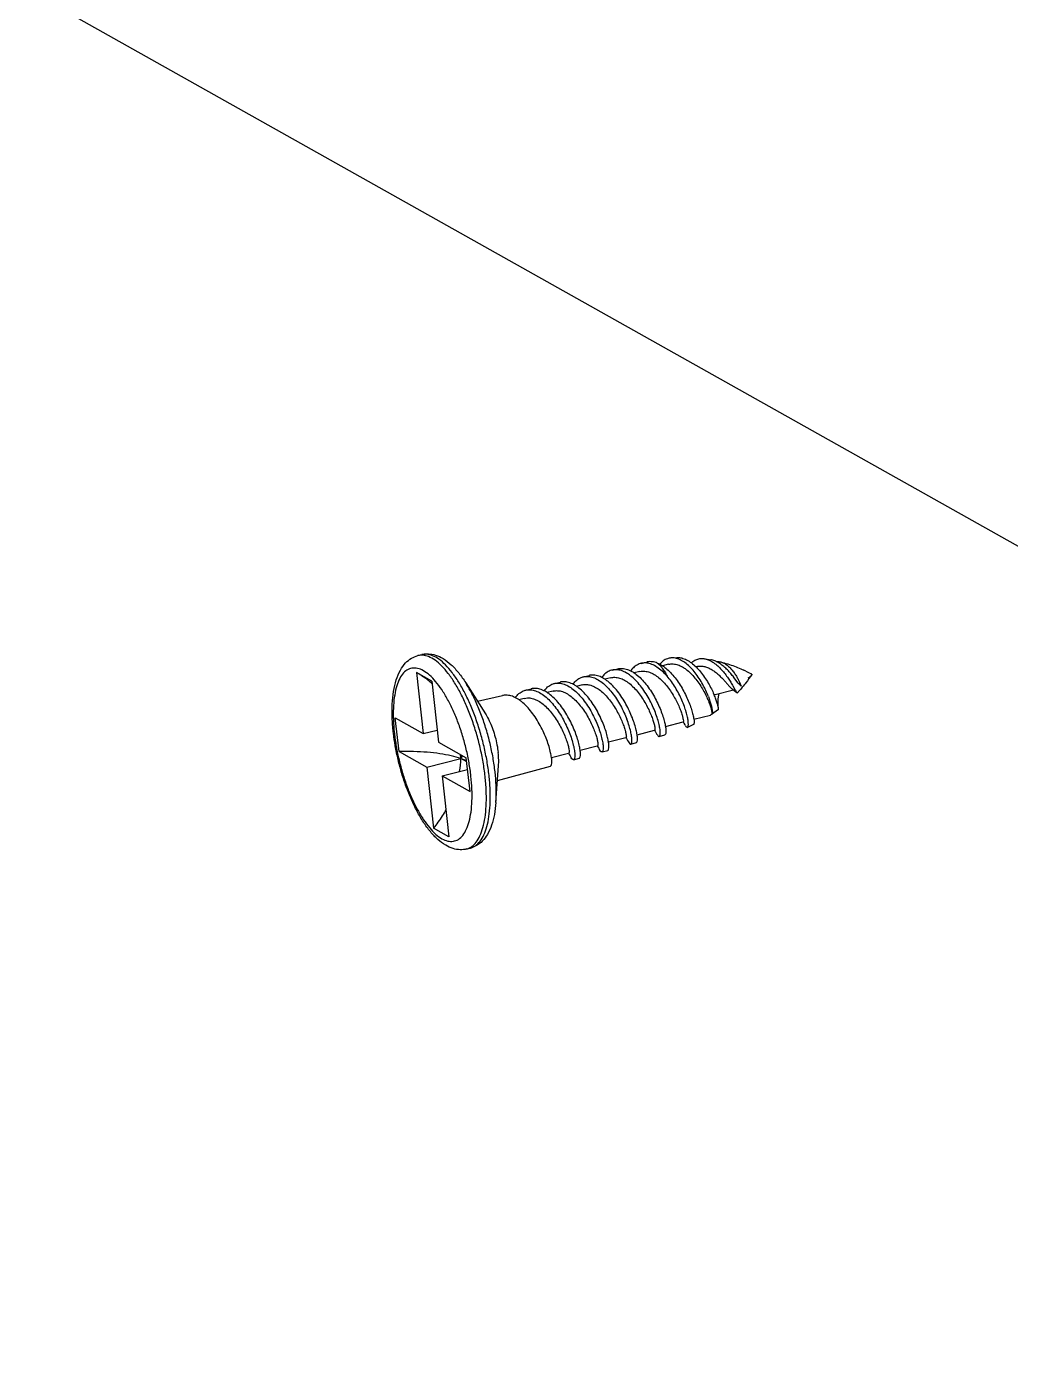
# Model space of a CAD drawing. Header units: millimetres. Extents: x 0 to 6709, y 0 to 2428.
# Drawn here: x 1168.24 to 1195.85, y 2029.53 to 2067.32 of the extents above; entities that cross this region are included whole.
import ezdxf

# ---------------------------------------------------------------- set-up
doc = ezdxf.new("R2010")
doc.units = ezdxf.units.MM
doc.layers.add('02___PRT_ALL_AXES', color=7, linetype='Continuous')

msp = doc.modelspace()

# ---------------------------------------------------------------- linework, layer by layer
at = {"color": 7, "linetype": 'Continuous'}
for p, q in [((1185.455607077239, 2049.222782633962), (1185.296432775323, 2049.182656656301)), ((1186.262555305862, 2049.426204830623), (1186.093736949058, 2049.383647699582)), ((1187.063434047, 2049.363804343282), (1187.031935951499, 2049.355864044201)), ((1188.222339087582, 2048.899688891022), (1188.101323678102, 2049.056906079764)), ((1188.518528921924, 2049.188323271843), (1188.375834815642, 2049.263441752544)), ((1188.603961565381, 2049.148400049682), (1188.518528921924, 2049.188323271843)), ((1188.60513624934, 2049.148034007743), (1188.601392119164, 2049.142272952462)), ((1183.019341551002, 2048.674144457684), (1182.850051262207, 2048.631468360663)), ((1183.834002167039, 2048.846752923744), (1183.675848358378, 2048.80688420236)), ((1184.640950398201, 2049.050175120401), (1184.470248247862, 2049.007143108422)), ((1187.576502970065, 2048.582709507202), (1188.084935311077, 2048.710879344842)), ((1188.05072086592, 2048.736007648662), (1188.110592994084, 2048.692035430284)), ((1188.070971234361, 2048.819106923664), (1188.123931395139, 2048.723695539682)), ((1188.110592994084, 2048.692035430284), (1188.181335425624, 2048.633227491004)), ((1188.228512052121, 2048.891969775143), (1188.222339087582, 2048.899688891022)), ((1188.24323405976, 2048.874059965901), (1188.228512052121, 2048.891969775143)), ((1188.243638016285, 2048.874438034743), (1188.304724660682, 2048.815110866122)), ((1188.259839403743, 2048.920878538762), (1188.304724660682, 2048.815110866122)), ((1182.212393322386, 2048.470722261023), (1182.055546430079, 2048.431182997962)), ((1187.534100042418, 2048.588043204942), (1187.559644781782, 2048.581182502383)), ((1187.543278690567, 2048.569456579682), (1187.537859473561, 2048.582156335844)), ((1187.559644781782, 2048.581182502383), (1187.57646130644, 2048.582877375804)), ((1186.973786395459, 2047.884460713201), (1187.437539979002, 2048.001367558381)), ((1187.472533589478, 2048.016965426603), (1187.437533418184, 2048.001393735623)), ((1187.486299556361, 2048.027385024761), (1187.472538189426, 2048.016958444143)), ((1187.663338036424, 2048.205913433261), (1187.657831499304, 2048.233088204923)), ((1187.670567160903, 2048.156887232104), (1187.663338036424, 2048.205913433261)), ((1185.380223351962, 2047.449984264404), (1185.869042864544, 2047.573209938702)), ((1185.869042864544, 2047.573209938702), (1185.885581363343, 2047.547354313501)), ((1186.174953469382, 2047.683084288423), (1186.670213642182, 2047.807933576441)), ((1178.538442405117, 2047.488616838904), (1178.534074621117, 2047.526919939843)), ((1178.55932724778, 2047.528819374702), (1178.563268354965, 2047.492139636022)), ((1184.575578453763, 2047.247142711742), (1185.062083518345, 2047.369784940422)), ((1185.062083518345, 2047.369784940422), (1185.080781108585, 2047.340510993383)), ((1182.976143918322, 2046.811186088104), (1183.453595003042, 2046.931545913421)), ((1183.453595003042, 2046.931545913421), (1183.467327970242, 2046.909641359822)), ((1183.780762507203, 2047.014021008823), (1184.260557790943, 2047.134971780381)), ((1184.260557790943, 2047.134971780381), (1184.27224107212, 2047.116362201143))]:
    msp.add_line(p, q, dxfattribs=at)
for points in [[(1187.65776227414, 2048.233073716761), (1187.654074072221, 2048.282796792322), (1187.653104932682, 2048.358822929324), (1187.658538782621, 2048.453370632022), (1187.673241808845, 2048.558100823882), (1187.685902756342, 2048.610287912803)], [(1185.885581363343, 2047.547354313501), (1185.916820394081, 2047.496615321763), (1185.939166097423, 2047.4590099385)], [(1186.670213642182, 2047.807933576441), (1186.689989437023, 2047.777652417803), (1186.721912771705, 2047.726817467403), (1186.736031214381, 2047.703631519362)], [(1185.080781108585, 2047.340510993383), (1185.113626958564, 2047.286951181783), (1185.137498264639, 2047.246539951962)], [(1183.467327970242, 2046.909641359822), (1183.498524593147, 2046.857943154862), (1183.521363089503, 2046.818733261221)], [(1184.27224107212, 2047.116362201143), (1184.301913242905, 2047.067372347385), (1184.323265476037, 2047.030918158163)]]:
    msp.add_lwpolyline(points, dxfattribs=at)
for points, start_tangent, end_tangent in [([(1178.534074621117, 2047.526919939843), (1178.504139694962, 2047.928340038701), (1178.506182746505, 2048.310455436522), (1178.542789670997, 2048.666577111882), (1178.617913526339, 2048.989193273861), (1178.733889923804, 2049.262683633662), (1178.879764054205, 2049.463971105102), (1179.044709525684, 2049.596686313382), (1179.223592810283, 2049.670654466183)], (-0.110090316153588, 0.9939215875959245), (0.9696641726926328, 0.2444409789628412)), ([(1181.112897180001, 2046.278720262002), (1181.055820890798, 2046.680082299003), (1180.973104815444, 2047.087598888082), (1180.866596702321, 2047.492166732743), (1180.738675637361, 2047.884748800001), (1180.592199272965, 2048.256575043901), (1180.430439654899, 2048.599339491724), (1180.257010131305, 2048.905385521743), (1180.075785164817, 2049.167876061021), (1179.890812606145, 2049.380948149483), (1179.706224433286, 2049.539841964281), (1179.526144216857, 2049.641007855422), (1179.354594659018, 2049.682185939184), (1179.223606988556, 2049.670597593042)], (-0.110090316496656, 0.9939215875579251), (-0.9703061065794958, -0.2418802586705668)), ([(1179.332898494644, 2049.698209148182), (1179.517590741461, 2049.718155115403), (1179.717636925061, 2049.684301629643), (1179.93280063748, 2049.586446704701), (1180.156799663704, 2049.415970035243), (1180.370179932908, 2049.185451141442), (1180.566737901479, 2048.909369323783)], (0.9696641724926085, 0.2444409797563106), (0.5365447712430045, -0.8438718554684664)), ([(1181.222202864361, 2046.306274944003), (1181.165126565001, 2046.707637041962), (1181.082410502336, 2047.115153567544), (1180.975902704182, 2047.519720332704), (1180.84798199482, 2047.912301602404), (1180.70150601904, 2048.284127267183), (1180.539746591481, 2048.626891753102), (1180.366314814901, 2048.932941806483), (1180.185089756984, 2049.195432162882), (1180.000117838377, 2049.408503288683), (1179.815529769659, 2049.567396895201), (1179.635450101881, 2049.668562456143), (1179.463900866622, 2049.709740588163), (1179.3329127669, 2049.698152305524)], (-0.1100903162877631, 0.9939215875810629), (-0.9703061458944071, -0.241880100958185)), ([(1185.495794154603, 2049.453375012503), (1185.388739570642, 2049.412770107681), (1185.27486607474, 2049.328082999944), (1185.201229854219, 2049.242588342382)], (-0.9738918192649821, -0.227012608391568), (-0.5894521338224714, -0.8078033064627398)), ([(1186.221917861099, 2049.094641566904), (1186.082912995605, 2049.235995909543), (1185.939024553381, 2049.347274704003), (1185.793971152861, 2049.423431353822), (1185.651512969403, 2049.460840176642), (1185.515298626642, 2049.457431628722), (1185.495794154603, 2049.453375012503)], (-0.6592528149473154, 0.7519213562494689), (-0.9738918190559307, -0.2270126092884057)), ([(1185.946308618064, 2049.461642384842), (1185.80567925238, 2049.497586648744), (1185.670078154517, 2049.493427838164), (1185.652939984584, 2049.489815765121)], (-0.9321673941553015, 0.3620275531968731), (-0.9739331231798215, -0.2268353402210483)), ([(1185.946308618064, 2049.461642384842), (1186.082765779743, 2049.391863014624), (1186.094278014776, 2049.384478368484)], (0.932167396827755, -0.3620275463157011), (0.837921592248539, -0.5457906239975852)), ([(1185.946308618064, 2049.461642384842), (1186.016833747528, 2049.399165537481), (1186.087356664642, 2049.315816735421), (1186.156248449648, 2049.213521146263), (1186.221917861099, 2049.094641566904)], (0.8053162588800903, -0.5928454462871209), (0.449487234470617, -0.8932867546582993)), ([(1186.328072152219, 2049.606128595744), (1186.23085140178, 2049.584798071983), (1186.116720601343, 2049.522650378141), (1186.017493497284, 2049.425320262922)], (-0.9957585466253038, -0.09200498259693783), (-0.6275222947470371, -0.7785985933685039)), ([(1186.262555976422, 2049.426202181403), (1186.270656267561, 2049.428159053283), (1186.394746156542, 2049.437694180264), (1186.524540049862, 2049.411364428503), (1186.656683366987, 2049.351023479841), (1186.752977774342, 2049.287131283523)], (0.9695299087816496, 0.2449729698922848), (0.8002225258796717, -0.5997031841459224)), ([(1186.486658901342, 2049.591364373302), (1186.35523849616, 2049.607725694403), (1186.328072152219, 2049.606128595744)], (-0.9664783447259896, 0.2567481434708168), (-0.9957585458225409, -0.09200499128514121)), ([(1187.381461709143, 2048.522970998281), (1187.31200129942, 2048.687695926641), (1187.22616247694, 2048.858683481543), (1187.125344169568, 2049.027988217862), (1187.011621536965, 2049.187677075521), (1186.887632234526, 2049.330205022621), (1186.756480708662, 2049.448708575303), (1186.621614760466, 2049.537303389223), (1186.486658901342, 2049.591364373302)], (-0.358102334399078, 0.9336823432505998), (-0.9664783444105708, 0.25674814465815)), ([(1186.496045001442, 2049.618036242742), (1186.501491998418, 2049.618279846522), (1186.63327217936, 2049.603808521642), (1186.768778593645, 2049.552164395822), (1186.904354654727, 2049.466641597603), (1187.036362285043, 2049.352020704162), (1187.161358768602, 2049.2143583836), (1187.276271271819, 2049.060693006402), (1187.378519380758, 2048.898741615803), (1187.466131974137, 2048.736562123044), (1187.537859473561, 2048.582156335844)], (0.9986846443480913, 0.0512735910906028), (0.3947518222794192, -0.9187877876893434)), ([(1186.904521395563, 2049.466945907383), (1186.949954202844, 2049.506015610801), (1187.054779134161, 2049.564889267504), (1187.168426986625, 2049.589736261241), (1187.25398698314, 2049.586641017244)], (0.7188819574545102, 0.6951321681855702), (0.9910916264782413, -0.1331817852587742)), ([(1187.25398698314, 2049.586641017244), (1187.286210827764, 2049.581177202923), (1187.406133158403, 2049.541768104702), (1187.438311971362, 2049.526348526702)], (0.9910916269221456, -0.1331817819553968), (0.8908240587778425, -0.4543484305052357)), ([(1187.438311971362, 2049.526348526702), (1187.527126566407, 2049.473590941083), (1187.644386664624, 2049.381569118523), (1187.752701403546, 2049.273910499704), (1187.850316100363, 2049.157505017503), (1187.937627975525, 2049.036701322102), (1188.011580799424, 2048.921062112182), (1188.070971234361, 2048.819106923664)], (0.890824055542665, -0.4543484368483279), (0.4898865779255311, -0.8717861783536217)), ([(1187.614703495639, 2049.499067765923), (1187.589506195263, 2049.511050919502), (1187.472797564058, 2049.550793641642), (1187.454332894363, 2049.554576923381)], (-0.8949127636388091, 0.4462411292970976), (-0.9832153629650517, 0.1824487600108636)), ([(1187.613431605883, 2049.500878087423), (1187.680087113922, 2049.502202212283), (1187.7303547223, 2049.493181597863)], (0.9902984237604506, 0.1389569426029778), (0.967777037010793, -0.2518086706898917)), ([(1188.101323678102, 2049.056906079764), (1188.093829204905, 2049.066431031502), (1188.012078177142, 2049.165786100762), (1187.91940888572, 2049.266652185543), (1187.815726827402, 2049.363272789864), (1187.704235140301, 2049.447223472864), (1187.614703495639, 2049.499067765923)], (-0.617158413459362, 0.786838924238197), (-0.8949127600105509, 0.4462411365733759)), ([(1187.7303547223, 2049.493181597863), (1187.772059010241, 2049.479666085143), (1187.862076930281, 2049.432959953003), (1187.950394117122, 2049.364578352403), (1188.032657851503, 2049.280464047682), (1188.10521606554, 2049.188575034103), (1188.167940443522, 2049.093735564142), (1188.219533723621, 2049.002635385661), (1188.259839403743, 2048.920878538762)], (0.9677770343938107, -0.2518086807477476), (0.4187876665324649, -0.9080841868242685)), ([(1180.71482126292, 2046.283435134463), (1180.660769651442, 2046.659525322084), (1180.581509228303, 2047.041655756704), (1180.479030690558, 2047.420022028164), (1180.355864317638, 2047.785274571721), (1180.215042793346, 2048.128421434321), (1180.060034398762, 2048.44101140858), (1179.894656830098, 2048.715345640201), (1179.722983835885, 2048.944666512523), (1179.549252829523, 2049.123318177062), (1179.377739652105, 2049.246910988042), (1179.212661181142, 2049.312409292401), (1179.058076837022, 2049.318199171603), (1178.917793124705, 2049.264129825844), (1178.795273740581, 2049.151530889241), (1178.693536580585, 2048.983175843683), (1178.615087362328, 2048.763211249323), (1178.561858218078, 2048.497054367363), (1178.535160181565, 2048.191257064302), (1178.535650660642, 2047.853378791622), (1178.55932724778, 2047.528819374702)], (-0.1100903163398171, 0.9939215875752971), (0.1035510930997141, -0.9946241355999031)), ([(1183.578977409119, 2048.866884570043), (1183.609552064767, 2048.905715988443), (1183.715886177722, 2049.004937077783), (1183.837932806878, 2049.067237740583), (1183.874284943982, 2049.077345881404)], (0.592055488296452, 0.8058972011231021), (0.9744373601188487, 0.2246593670528984)), ([(1183.874284943982, 2049.077345881404), (1183.971034339005, 2049.088487733643), (1184.109444112984, 2049.069088206783), (1184.251935590759, 2049.011075879322), (1184.397765083204, 2048.915095624241), (1184.540652780664, 2048.786110817444), (1184.674565068084, 2048.632768096444), (1184.798885860846, 2048.459420884081), (1184.912763288661, 2048.269643402322), (1185.011485725199, 2048.074199498062), (1185.091827995305, 2047.884737545261)], (0.9744373595531874, 0.2246593695063978), (0.3601821379777931, -0.9328820008349106)), ([(1184.47221895258, 2049.010210912804), (1184.409837626999, 2049.046947953882), (1184.266253867945, 2049.105533960663), (1184.126922564182, 2049.124892080441), (1184.031255686686, 2049.113747231002)], (-0.8413598646667868, 0.5404753261046116), (-0.9743877136536356, -0.2248745950098422)), ([(1184.67876119126, 2049.263919422401), (1184.660499518368, 2049.259265946823), (1184.536191174136, 2049.202177846624), (1184.425569393863, 2049.105109232023), (1184.386882986606, 2049.057400218982)], (-0.9743809093064804, -0.2249040763949752), (-0.5962433914920521, -0.8028037232736627)), ([(1184.640951625022, 2049.050170235983), (1184.755394571142, 2049.062570627742), (1184.887338099479, 2049.040540298423), (1185.02228559692, 2048.982799532521), (1185.156662094743, 2048.892584254483), (1185.286926548464, 2048.774555272865), (1185.409727979264, 2048.634589141822), (1185.522052882881, 2048.479515921361), (1185.621357360427, 2048.316815451743), (1185.705678212858, 2048.154285753943), (1185.773718132661, 2047.999698161164), (1185.824901322145, 2047.860454497562), (1185.859397112939, 2047.743261391843), (1185.878110667088, 2047.653836086822), (1185.882641219361, 2047.596656594884), (1185.875209801657, 2047.574767205084), (1185.875061892382, 2047.574735485563)], (0.96983978689367, 0.2437432824880321), (-0.9824259087626809, -0.186652976916578)), ([(1185.140890297482, 2049.145862549041), (1185.084125130337, 2049.181730625643), (1184.937977599425, 2049.248251036164), (1184.795552339443, 2049.274639418743), (1184.67876119126, 2049.263919422401)], (-0.8268050888100048, 0.5624885288767054), (-0.9743809091496671, -0.2249040770743566)), ([(1184.839901676701, 2049.301261831843), (1184.933238614738, 2049.312352825662), (1185.070956612102, 2049.293944795423), (1185.212889792799, 2049.236997538221), (1185.298395009145, 2049.185563406903)], (0.9743816362879264, 0.2249009267763547), (0.8288253556718838, -0.559507399232017)), ([(1186.001486028663, 2047.404227632522), (1186.017855853681, 2047.417087726182), (1186.029985486517, 2047.472483421843), (1186.027008624305, 2047.565730522621), (1186.006933569197, 2047.692571980902), (1185.968458985242, 2047.847386334723), (1185.911030629186, 2048.023408540463), (1185.834854604241, 2048.213031724843), (1185.740895414465, 2048.408087740623), (1185.63084314536, 2048.600171176624), (1185.507042097562, 2048.780991991001), (1185.372384254102, 2048.942725457222), (1185.23019661366, 2049.078313019421), (1185.140890297482, 2049.145862549041)], (0.9211242983998569, 0.3892685793862276), (-0.8268050892152204, 0.5624885282810765)), ([(1185.298395009145, 2049.185563406903), (1185.355539802143, 2049.144210246022), (1185.495358244881, 2049.019666771461), (1185.628908686443, 2048.868676550203), (1185.753018163903, 2048.697540316403), (1185.864877917318, 2048.513319391981), (1185.96213196208, 2048.323603385841), (1186.042991414282, 2048.136191479742), (1186.10631119874, 2047.958765949403), (1186.151621661842, 2047.798611085562), (1186.175797201498, 2047.683226505562)], (0.8288253565991944, -0.5595073978583466), (0.1662110618403848, -0.9860902001956474)), ([(1185.455615507506, 2049.222749072942), (1185.537602841623, 2049.234827230142), (1185.664820359599, 2049.222781219181), (1185.795719152922, 2049.176163923543), (1185.926924536945, 2049.097688784581), (1186.055056934981, 2048.991452949303), (1186.176879426917, 2048.862754931361), (1186.289438681104, 2048.717860296083), (1186.390193148125, 2048.563725719923), (1186.477122966646, 2048.407693570722), (1186.548816813601, 2048.257170437682), (1186.604531959981, 2048.119303659822), (1186.644225002261, 2048.000669995643), (1186.668551969103, 2047.906989984882), (1186.678837917543, 2047.842880435681), (1186.677017380165, 2047.811655694983), (1186.674532515937, 2047.811650686104)], (0.969862471191485, 0.2436530052643429), (-0.9920907008251864, 0.1255230709319642)), ([(1186.094278014776, 2049.384478368484), (1186.218465170519, 2049.290250032682), (1186.350158333605, 2049.161135828124), (1186.474764538545, 2049.009897537764), (1186.589495480026, 2048.842733312782), (1186.691937147117, 2048.666455753222), (1186.780152995585, 2048.488226940264), (1186.852769688043, 2048.315264992563), (1186.90903877032, 2048.154533530942), (1186.94883670952, 2048.012546159342), (1186.972694642501, 2047.895062040743), (1186.974093593222, 2047.884499410102)], (0.8379215931301942, -0.5457906226440292), (0.1249844451448649, -0.9921587012528945)), ([(1186.794762295803, 2047.655753182304), (1186.811477865625, 2047.677853163503), (1186.819875227544, 2047.735361984222), (1186.814989636603, 2047.824967156805), (1186.795177710266, 2047.943145500582), (1186.759346712579, 2048.085272658544), (1186.706997503084, 2048.245804747943), (1186.638252217659, 2048.418468565682), (1186.553817938978, 2048.596576296843), (1186.454987001265, 2048.773194605023), (1186.343589649763, 2048.941417232763), (1186.221917861099, 2049.094641566904)], (0.9030264986580959, 0.4295848492688027), (-0.659252814923086, 0.7519213562707122)), ([(1186.752977774342, 2049.287131283523), (1186.787726351018, 2049.260020857682), (1186.914276539881, 2049.143050352483), (1187.033148288423, 2049.005939526882), (1187.1415028012, 2048.855389703522), (1187.236972511202, 2048.698678076384), (1187.317764340982, 2048.543335158722), (1187.382737350477, 2048.396811880521), (1187.4314514085, 2048.266151044563), (1187.464184838087, 2048.157677629302), (1187.481920281398, 2048.0767215428), (1187.486299556361, 2048.027385024761)], (0.8002225271280246, -0.5997031824801651), (-0.04918623248208871, -0.9987896247630019)), ([(1187.06343857074, 2049.363786428663), (1187.09671685572, 2049.370692122244), (1187.199872676845, 2049.374502073981), (1187.304742893824, 2049.354434788744), (1187.408820940678, 2049.313554268521), (1187.509780474598, 2049.255770149901), (1187.605583953302, 2049.185599479983), (1187.694571999864, 2049.107906963281), (1187.775529587505, 2049.027637763902), (1187.847726382404, 2048.949556995502), (1187.910929918684, 2048.878009353481), (1187.965391826526, 2048.816710939122), (1188.011808665362, 2048.768583242641), (1188.050722488982, 2048.736009980383)], (0.9695445175767811, 0.2449151453806131), (0.8208790152009569, -0.5711021295729053)), ([(1188.601390036363, 2049.142274308822), (1188.585475315843, 2049.118573017642), (1188.561033680702, 2049.087012775963), (1188.530745473561, 2049.057099056261), (1188.494614019286, 2049.033081509682)], (-0.5461848689679987, -0.8376646637589593), (-0.8905882646975454, -0.4548104470908896)), ([(1181.391064992984, 2046.403597586543), (1181.333833420884, 2046.801719830684), (1181.249999796318, 2047.205775352262), (1181.141628798943, 2047.605813515862), (1181.011387985005, 2047.991987221541), (1180.862485389736, 2048.354784336942), (1180.698585483858, 2048.685276002601), (1180.566742577621, 2048.909372298122)], (-0.1100903161071342, 0.9939215876010699), (-0.5366576124512491, 0.8438000989559821)), ([(1181.956723615281, 2048.491209415883), (1181.983975719786, 2048.525884568784), (1182.092159646165, 2048.627645480321), (1182.216435503776, 2048.691252147624), (1182.252718634163, 2048.701324172183)], (0.5944100982986643, 0.8041620701329877), (0.974454803863413, 0.224583693146937)), ([(1182.252718634163, 2048.701324172183), (1182.351989350021, 2048.712540799483), (1182.49290047282, 2048.692035478542), (1182.638180004463, 2048.631757267882), (1182.786767817526, 2048.532436064444), (1182.932221664277, 2048.39926460358), (1183.068374732082, 2048.241203751302), (1183.194828258705, 2048.062388917164), (1183.310466201163, 2047.866742054201), (1183.41047627292, 2047.665364958862), (1183.491600222938, 2047.470214323002)], (0.9744548045217692, 0.2245836902903693), (0.3533268535676419, -0.9354999382939532)), ([(1182.85199953618, 2048.634514999223), (1182.795483837677, 2048.667941424623), (1182.651148411338, 2048.728071014802), (1182.509538620901, 2048.748949393161), (1182.40969729404, 2048.737725971363)], (-0.8424690493872758, 0.5387447455191559), (-0.974422411320546, -0.2247241961077021)), ([(1182.764608420644, 2048.681645606002), (1182.790667332201, 2048.714530559282), (1182.898039708265, 2048.815030025542), (1183.021287003039, 2048.877910407782), (1183.057261439602, 2048.887888490442)], (0.5985322292449257, 0.8010987270961677), (0.974449472305404, 0.2246068251939819)), ([(1183.019348782387, 2048.674115641383), (1183.115344724503, 2048.686702319283), (1183.249295393865, 2048.669435427222), (1183.386941925777, 2048.614771119483), (1183.524588782822, 2048.525810593821), (1183.658549119422, 2048.407160942883), (1183.785307425716, 2048.264728327063), (1183.90167426436, 2048.105454302202), (1184.004926204159, 2047.937007087663), (1184.092924913102, 2047.767441506041), (1184.164210112163, 2047.60484263388), (1184.218062402224, 2047.456969007861), (1184.254533253845, 2047.330911045603), (1184.274440902622, 2047.232779788983), (1184.279332427004, 2047.167439571684), (1184.271413738237, 2047.138296376224), (1184.269104240704, 2047.138197402584)], (0.9699379126296327, 0.2433525131238035), (-0.9942252879741118, 0.1073129850148361)), ([(1183.057261439602, 2048.887888490442), (1183.155649325121, 2048.899067622262), (1183.295281253124, 2048.879017278821), (1183.439221915201, 2048.819753851503), (1183.58642989104, 2048.722005327161), (1183.730545284803, 2048.590888655184), (1183.865477519381, 2048.435233670583), (1183.990849361604, 2048.259117802341), (1184.105563767685, 2048.066424827302), (1184.204872418437, 2047.868085904704), (1184.285552076742, 2047.675879720662)], (0.9744494721329551, 0.2246068259421455), (0.3566821574670412, -0.9342257963386885)), ([(1183.677968562422, 2048.810040886423), (1183.598901357081, 2048.857812449502), (1183.455317280519, 2048.916653157323), (1183.315865187063, 2048.936424499543), (1183.21839003022, 2048.925251316403)], (-0.8301339202042947, 0.5575640541913097), (-0.974441814811035, -0.2246400443994279)), ([(1184.444567105422, 2047.717070994642), (1184.36386351524, 2047.908933379522), (1184.264570345784, 2048.106853359603), (1184.149942373364, 2048.299036081664), (1184.024740563816, 2048.47458340392), (1183.889835685042, 2048.629886601064), (1183.745856630865, 2048.760548432703), (1183.677968562422, 2048.810040886423)], (-0.3573649295410979, 0.9339648318507964), (-0.8301339206631626, 0.5575640535081204)), ([(1183.834011242465, 2048.846716792241), (1183.918077213524, 2048.858922363461), (1184.048082881885, 2048.845807129343), (1184.181902908882, 2048.796818065523), (1184.316035000282, 2048.714772217423), (1184.446971736122, 2048.603922713444), (1184.571353694622, 2048.469769603544), (1184.686115735867, 2048.318816748224), (1184.788620092704, 2048.158285458921), (1184.87677046504, 2047.995797533964), (1184.949102210144, 2047.839041566043), (1185.004844735182, 2047.695437159324), (1185.043953442839, 2047.571811706801), (1185.067109886238, 2047.474103802142), (1185.075690257699, 2047.407106201823), (1185.071703590542, 2047.374259406963), (1185.068310214041, 2047.374005597461)], (0.9698769181931639, 0.2435954916580575), (-0.9974008191210859, 0.07205280019948393)), ([(1185.246804368102, 2047.924882644043), (1185.165888380581, 2048.115193614702), (1185.068381679486, 2048.307860155963), (1184.955417473104, 2048.496063792763), (1184.830133951765, 2048.670669892621), (1184.69533931152, 2048.824683661303), (1184.554221282868, 2048.951812876181), (1184.47221895258, 2049.010210912804)], (-0.3608658771107953, 0.9326177237952625), (-0.8413598642947528, 0.5404753266837584)), ([(1188.123931395139, 2048.723695539682), (1188.154787122106, 2048.669072654262), (1188.180113002361, 2048.634347618303), (1188.181482039503, 2048.633463286822)], (0.5060653828686401, -0.8624951178192354), (0.8492374835643512, -0.5280110761236818)), ([(1188.304724660682, 2048.815110866122), (1188.28078076902, 2048.833691047404), (1188.253572675103, 2048.862032933823), (1188.24323405976, 2048.874059965901)], (-0.8570765355852454, 0.5151891032904263), (-0.6441531437914125, 0.7648965468242355)), ([(1182.057722201703, 2048.434438218781), (1181.985150429145, 2048.478488796163), (1181.838777546882, 2048.539597782401), (1181.696824432258, 2048.560476744964), (1181.596823758498, 2048.549229619883)], (-0.8313866911434323, 0.5556943132600651), (-0.97445927021859, -0.224564313026476)), ([(1182.844339335601, 2047.302547774922), (1182.762854385541, 2047.500096089503), (1182.662274320008, 2047.703947076263), (1182.545886528905, 2047.901998265123), (1182.418552252204, 2048.083013572383), (1182.281407962104, 2048.243033341241), (1182.134863774621, 2048.377882093642), (1182.057722201703, 2048.434438218781)], (-0.3506560555716525, 0.9365043142938158), (-0.8313866918759469, 0.5556943121641337)), ([(1182.212403050582, 2048.470683515863), (1182.298571979083, 2048.483014961863), (1182.431367339597, 2048.468820278542), (1182.568109179405, 2048.417449774221), (1182.705167576861, 2048.331824527644), (1182.83890728144, 2048.216354021984), (1182.965846428125, 2048.076740168624), (1183.082808177942, 2047.919725367083), (1183.187058670484, 2047.752795731421), (1183.276425334525, 2047.583852556483), (1183.349390393066, 2047.420866420684), (1183.40515559268, 2047.271529071402), (1183.44367534038, 2047.142918332942), (1183.465656927097, 2047.041190570944), (1183.472527858243, 2046.971314134622), (1183.46637184312, 2046.936855283042), (1183.462109271002, 2046.936296663382)], (0.9698917057875611, 0.2435366071959103), (-0.9996221733532754, 0.02748655199318872)), ([(1183.646576598281, 2047.510359424323), (1183.564899146697, 2047.706341508861), (1183.465008228881, 2047.906932621523), (1183.350538526401, 2048.100278968383), (1183.224992562102, 2048.277757859043), (1183.088135434243, 2048.436581628261), (1182.942889537286, 2048.569414916063), (1182.85199953618, 2048.634514999223)], (-0.3539748530245598, 0.9352549403377891), (-0.8424690486758952, 0.5387447466315862)), ([(1187.381461709143, 2048.522970998281), (1187.426316209219, 2048.396046296582), (1187.459869881002, 2048.280840230322), (1187.481670444462, 2048.183235388702), (1187.492337969483, 2048.107510510941), (1187.493357215602, 2048.055563050702), (1187.486299556361, 2048.027385024761)], (0.3581023338339586, -0.9336823434673445), (-0.5567461684359427, -0.8306826734270415)), ([(1187.657831499304, 2048.233088204923), (1187.655909013943, 2048.241934039403), (1187.631132746503, 2048.330944798643), (1187.591785131519, 2048.447043474242), (1187.543278690567, 2048.569456579682)], (-0.2048688814177003, 0.9787894264992141), (-0.3902085313296222, 0.9207265077522094)), ([(1188.181482039503, 2048.633463286822), (1188.19782070126, 2048.628989493383), (1188.201994822966, 2048.631297893642)], (0.8492374633052642, -0.5280111087078), (0.7496069790165384, 0.6618832049611919)), ([(1185.3806827897, 2047.450050525384), (1185.355620028038, 2047.578606222043), (1185.310499945562, 2047.742937925383), (1185.246804368102, 2047.924882644043)], (-0.1427411852927384, 0.9897600487093952), (-0.3608658742860591, 0.9326177248882621)), ([(1184.285552076742, 2047.675879720662), (1184.348367861706, 2047.494085552884), (1184.393511215663, 2047.327293590302), (1184.419957136861, 2047.185949567684), (1184.428744401486, 2047.077546904122), (1184.422053967822, 2047.003469417023), (1184.4015681744, 2046.967176685443), (1184.396053895363, 2046.965792111123)], (0.3566821587446378, -0.9342257958509094), (-0.9930808096241863, -0.1174329832550067)), ([(1184.576350103221, 2047.247259267262), (1184.552282798047, 2047.370521202603), (1184.507150465144, 2047.536466712723), (1184.444567105422, 2047.717070994642)], (-0.1493543226778855, 0.9887837409147817), (-0.3573649309914942, 0.9339648312958281)), ([(1185.205341113464, 2047.185641541882), (1185.207937453198, 2047.186247560481), (1185.228722832, 2047.218193308125), (1185.235919482586, 2047.289715115801), (1185.227185433499, 2047.397494745303), (1185.200807581759, 2047.536779102242), (1185.15577601066, 2047.701543372663), (1185.091827995305, 2047.884737545261)], (0.988790102731236, 0.1493121989013351), (-0.3601821393839649, 0.9328820002919931)), ([(1186.175797201498, 2047.683226505562), (1186.179135721622, 2047.662375985923), (1186.189757394562, 2047.555777730742), (1186.185044193416, 2047.483370105683), (1186.167139682622, 2047.448395654423), (1186.161703252039, 2047.447053978163)], (0.1662110585140862, -0.9860902007563138), (-0.9945718813666291, -0.1040517793929733)), ([(1186.735838690003, 2047.703522972462), (1186.763750912565, 2047.667044599903), (1186.791924732266, 2047.654746432983), (1186.794762295803, 2047.655753182304)], (0.4909015764438131, -0.8712150378896012), (0.9030265050028353, 0.4295848359315823)), ([(1186.974093593222, 2047.884499410102), (1186.981778556264, 2047.806853855463), (1186.977842623064, 2047.751506551884), (1186.966114472781, 2047.732537572801)], (0.1249844505588716, -0.99215870057088), (-0.8442120200740313, -0.5360093890619114)), ([(1180.592462295042, 2044.240535100382), (1180.410953463246, 2044.220503240522), (1180.214649616582, 2044.252347776785), (1180.004741529921, 2044.345052915221), (1179.786336249179, 2044.506626798322), (1179.575894876821, 2044.727871621264), (1179.3814065485, 2044.994004604361), (1179.203184763721, 2045.296680445543), (1179.04148149556, 2045.629862989741), (1178.897442347524, 2045.987602259022), (1178.772849899224, 2046.363202686383), (1178.669561523124, 2046.749751133502), (1178.589413192183, 2047.140024640481), (1178.538442405117, 2047.488616838904)], (-0.9696641725799467, -0.244440979409851), (-0.1164936983779129, 0.9931914308119235)), ([(1178.563268354965, 2047.492139636022), (1178.617319966442, 2047.116049448403), (1178.696580389582, 2046.733919011243), (1178.799058929859, 2046.355552739784), (1178.922225300239, 2045.990300196223), (1179.063046824545, 2045.647153336164), (1179.218055219122, 2045.334563359364), (1179.383432790318, 2045.060229127743), (1179.555105781999, 2044.830908255421), (1179.728836788361, 2044.652256590882), (1179.900349965779, 2044.528663782443), (1180.065428436743, 2044.463165475543), (1180.220012783402, 2044.457375596343), (1180.360296493179, 2044.511444944641), (1180.482815879843, 2044.624043878703), (1180.584553037299, 2044.792398924264), (1180.663002255563, 2045.012363518621), (1180.716231399799, 2045.278520400583), (1180.742929438858, 2045.584317706183), (1180.742438957242, 2045.922195976322), (1180.71482126292, 2046.283435134463)], (0.1100903160708325, -0.993921587605091), (-0.1100903160708325, 0.993921587605091)), ([(1182.976707112519, 2046.811261675963), (1182.952358695382, 2046.944815460163), (1182.907367014983, 2047.116106402822), (1182.844339335601, 2047.302547774922)], (-0.1330190835187968, 0.9911134765604893), (-0.3506560562436741, 0.9365043140421904)), ([(1183.491600222938, 2047.470214323002), (1183.55447201236, 2047.286056972243), (1183.599524304782, 2047.116886256483), (1183.625685814566, 2046.973309982804), (1183.633971957506, 2046.862912682642), (1183.626580778482, 2046.787584570662), (1183.605182533241, 2046.750261599842), (1183.599206032626, 2046.748709334721)], (0.3533268533656634, -0.9354999383702379), (-0.9922381036680581, -0.1243525055204604)), ([(1183.780824788004, 2047.014029058082), (1183.780672954419, 2047.015199276722), (1183.754349270728, 2047.158653528804), (1183.709626784601, 2047.326041278862), (1183.646576598281, 2047.510359424323)], (-0.1281864175060664, 0.9917500906815993), (-0.3539748509988839, 0.9352549411044658)), ([(1184.55564209536, 2047.009377294462), (1184.561453826181, 2047.010855427145), (1184.581552571859, 2047.047436113444), (1184.587916940641, 2047.121265551761), (1184.57888578014, 2047.229626439943), (1184.576350103221, 2047.247259267262)], (0.9933051667243642, 0.1155198933460511), (-0.1493543233015242, 0.988783740820582)), ([(1185.137504436841, 2047.246543124424), (1185.176447577143, 2047.195627242001), (1185.205341113464, 2047.185641541882)], (0.4569388933543039, -0.889498087541589), (0.9887901028236202, 0.1493121982895391)), ([(1185.360853896165, 2047.228154235621), (1185.364039188245, 2047.228885374623), (1185.38438305662, 2047.261732639383), (1185.391047622923, 2047.333859734141), (1185.381970125201, 2047.440852433543), (1185.3806827897, 2047.450050525384)], (0.9913349044986227, 0.1313586964106558), (-0.1427411865077139, 0.9897600485341738)), ([(1185.9393602855, 2047.459126011421), (1185.959192061944, 2047.429122203002), (1185.993221531602, 2047.402273480982), (1186.001486028663, 2047.404227632522)], (0.5130715085847899, -0.8583458668150782), (0.9211242982823182, 0.3892685796643582)), ([(1182.949587791599, 2046.571683417502), (1182.955750817122, 2046.573310493242), (1182.977990254478, 2046.611225083403), (1182.986045044063, 2046.687583282222), (1182.978239113525, 2046.799414928002), (1182.976707112519, 2046.811261675963)], (0.991527537335558, 0.1298966616402582), (-0.1330190881649222, 0.9911134759369246)), ([(1183.599206032626, 2046.748709334721), (1183.572616885905, 2046.754626820983), (1183.532923152737, 2046.799777284403), (1183.522033184681, 2046.819104312042)], (-0.9922381049935788, -0.1243524949438154), (-0.4844197273862857, 0.8748357147024787)), ([(1183.754768906665, 2046.791075036122), (1183.760626497178, 2046.792598129343), (1183.781694806583, 2046.829108998663), (1183.789109348518, 2046.904200065141), (1183.780824788004, 2047.014029058082)], (0.9921924082973801, 0.1247165783568687), (-0.1281864154952849, 0.9917500909414985)), ([(1184.396053895363, 2046.965792111123), (1184.370146680217, 2046.972000671221), (1184.331822738584, 2047.016787686041), (1184.323855500262, 2047.031239920283)], (-0.9930808096255153, -0.117432983243769), (-0.4787731685550202, 0.8779386385572663)), ([(1180.69433655662, 2044.281372504101), (1180.763914809637, 2044.328929409241), (1180.888063646942, 2044.467801163501), (1180.990320028666, 2044.662246075601), (1181.068399788682, 2044.907920646483), (1181.12055874456, 2045.199336929283), (1181.145631729721, 2045.529984827803), (1181.1430587148, 2045.892478458922), (1181.112897180001, 2046.278720262002)], (0.8723789532772331, 0.4888301973885401), (-0.1100903162041672, 0.9939215875903223)), ([(1180.701753803661, 2044.268146650442), (1180.72995173558, 2044.276287507921), (1180.873220679425, 2044.356484246184), (1180.997370159342, 2044.495357067242), (1181.099626284524, 2044.689802152061), (1181.177705861659, 2044.935476928684), (1181.229864520364, 2045.226892352961), (1181.254937414081, 2045.557539499643), (1181.252364399161, 2045.920033100283), (1181.222202864361, 2046.306274944003)], (0.9703060870188617, 0.2418803371383161), (-0.110090316514304, 0.9939215875559704)), ([(1181.414223950984, 2045.547563210223), (1181.420774870059, 2045.663977173483), (1181.420285313006, 2046.021211513622), (1181.391064992984, 2046.403597586543)], (0.07229940401335197, 0.9973829736762676), (-0.1100903149521903, 0.9939215877289956)), ([(1181.414209579658, 2045.547564251623), (1181.371875028826, 2045.210527346322), (1181.293081353537, 2044.906206926264), (1181.176643740344, 2044.650280493743), (1181.033809111099, 2044.462592319464), (1180.874081305084, 2044.338217711722), (1180.701767979402, 2044.268089782381)], (-0.07238760984046408, -0.9973765757935089), (-0.9696641725008934, -0.2444409797234454)), ([(1180.592448126919, 2044.240591973523), (1180.620647054524, 2044.248733156121), (1180.69433655662, 2044.281372504101)], (0.9703061026658214, 0.2418802743703273), (0.8723789503366013, 0.4888302026364673))]:
    msp.add_spline(points, degree=3, dxfattribs=dict(at, start_tangent=start_tangent, end_tangent=end_tangent))
at = {"layer": '02___PRT_ALL_AXES', "color": 7, "linetype": 'Continuous'}
for p, q in [((1237.395353128961, 2029.525067747021), (1168.244442652803, 2068.372830414562)), ((1179.223592810283, 2049.670654466183), (1179.332898494644, 2049.698209148182)), ((1185.495792559481, 2049.453391032283), (1185.652836395764, 2049.489807484722)), ((1186.328069264245, 2049.606160881684), (1186.49604482364, 2049.618040878242)), ((1187.253988728125, 2049.586653272741), (1187.454334011965, 2049.554582798401)), ((1179.181874275478, 2049.193629062604), (1179.371628523864, 2047.480482534622)), ((1179.612184857587, 2048.951888161782), (1179.181874275478, 2049.193629062604)), ((1183.874216950726, 2049.077368411203), (1184.031260787002, 2049.113784866182)), ((1184.678760518161, 2049.263931761721), (1184.839896888801, 2049.301297224203)), ((1179.612184857587, 2048.951888161782), (1179.801939105966, 2047.238741633804)), ((1180.566737901479, 2048.909369323783), (1181.120230355585, 2048.038842334841)), ((1182.252641339417, 2048.701345790121), (1182.4096851757, 2048.737762245102)), ((1183.057184909399, 2048.887909140643), (1183.218321277507, 2048.925274603122)), ((1180.898632823164, 2048.387368551683), (1181.596745666198, 2048.549251982042)), ((1178.694943976801, 2046.975701197223), (1178.5904219862, 2047.919350597702)), ((1178.5904219862, 2047.919350597702), (1179.371628523864, 2047.480482534622)), ((1187.669722232445, 2048.155441271061), (1187.472538186886, 2048.016958444143)), ((1179.371628523864, 2047.480482534622), (1179.764201515705, 2047.579445587902)), ((1186.966323565584, 2047.732208625024), (1186.794803347287, 2047.655667089002)), ((1179.801939105966, 2047.238741633804), (1180.583145643622, 2046.799873570724)), ((1185.205383973423, 2047.185355563281), (1185.360923903639, 2047.227737815321)), ((1186.002222948702, 2047.402481992121), (1186.161816221081, 2047.445968717442)), ((1178.694943976801, 2046.975701197223), (1179.476150511926, 2046.536833134143)), ((1180.433379354386, 2046.778139311422), (1180.420874672762, 2046.891034541562)), ((1180.433379354386, 2046.778139311422), (1180.436806068379, 2046.884136483222)), ((1180.433379354386, 2046.778139311422), (1180.482510904587, 2046.856380074423)), ((1180.687667631677, 2045.856224170242), (1180.583145643622, 2046.799873570724)), ((1183.59933714488, 2046.747732374521), (1183.754877072564, 2046.790114626561)), ((1184.396176120166, 2046.964858803361), (1184.555769389999, 2047.008345528682)), ((1179.476150511926, 2046.536833134143), (1180.433379354386, 2046.778139311422)), ((1179.476150511926, 2046.536833134143), (1179.665904760304, 2044.823686606162)), ((1179.90646109402, 2046.295092233322), (1180.619156994, 2046.474754523222)), ((1180.595650322701, 2046.686978343121), (1180.433379354386, 2046.778139311422)), ((1180.593135727782, 2046.714271991861), (1180.433379354386, 2046.778139311422)), ((1181.414209579658, 2045.547564251623), (1181.488883677202, 2046.576444670362)), ((1181.458986980587, 2046.164519703003), (1182.949722561456, 2046.570722339922)), ((1179.90646109402, 2046.295092233322), (1180.096215342399, 2044.581945705344)), ((1179.90646109402, 2046.295092233322), (1180.687667631677, 2045.856224170242)), ((1180.096215342399, 2044.581945705344), (1179.665904760304, 2044.823686606162)), ((1180.592462295042, 2044.240535100382), (1180.701767979402, 2044.268089782381))]:
    msp.add_line(p, q, dxfattribs=at)
for points, start_tangent, end_tangent in [([(1187.7303537571, 2049.493177391623), (1187.9253650384, 2049.437134389664), (1188.294678259643, 2049.299649485563), (1188.37583519918, 2049.263442656784)], (0.9678551283945761, -0.2515083506373469), (0.9083474345108924, -0.4182163772707621)), ([(1179.626241403008, 2048.877426464122), (1179.49494427418, 2048.988322699024), (1179.213566259344, 2049.176100705483)], (-0.7391010739033861, 0.6735945386913864), (-0.871127086155414, 0.4910576338540904)), ([(1188.601392126782, 2049.142272955003), (1188.436913659703, 2048.910053010501), (1188.229080206942, 2048.661951660124), (1188.201422952124, 2048.631944824023)], (-0.5457325527270078, -0.8379594148251237), (-0.681576023242531, -0.7317473092132946)), ([(1181.120244617685, 2048.038851402644), (1181.15894355222, 2047.974682892422), (1181.248880946639, 2047.797597277582), (1181.328637523222, 2047.598577177783), (1181.395148276659, 2047.385270827663), (1181.445857240522, 2047.165875467621), (1181.478815693781, 2046.948822343184)], (0.5364833085767499, -0.8439109310931716), (0.1100903156438384, -0.9939215876523864)), ([(1180.433379354386, 2046.778139311422), (1180.161288234865, 2046.855857383061), (1179.844332046321, 2046.915519631022), (1179.489212863243, 2046.955869804322), (1179.103386060598, 2046.976069428641), (1178.694943976801, 2046.975701197223)], (-0.9443948767852499, 0.328813498357006), (-0.9996718252949516, -0.02561721513865102)), ([(1181.48888293806, 2046.576444723702), (1181.492757065442, 2046.742452679724), (1181.478815693781, 2046.948822343184)], (0.07249103517246994, 0.9973690639976879), (-0.1100903178161591, 0.9939215874117723)), ([(1180.39452539856, 2046.416794578183), (1180.433379354386, 2046.778139311422)], (0.1632772144179516, 0.9865802305195024), (0.04942571366381121, 0.9987778025310851)), ([(1179.665904760304, 2044.823686606162), (1179.917720954663, 2045.171394163222), (1180.017752710404, 2045.340234033823)], (0.6367551158934741, 0.7710660946919455), (0.484773902608545, 0.8746395047959364))]:
    msp.add_spline(points, degree=3, dxfattribs=dict(at, start_tangent=start_tangent, end_tangent=end_tangent))

doc.saveas('drawing.dxf')
